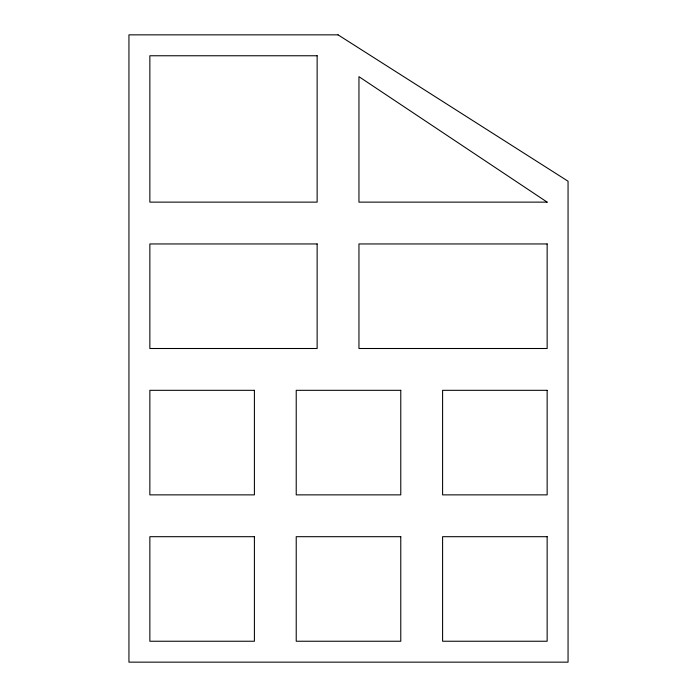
<?xml version="1.0" encoding="UTF-8"?>
<svg xmlns="http://www.w3.org/2000/svg" width="697" height="697" viewBox="0 0 697 697"><rect width="100%" height="100%" fill="white"/><g stroke="black" fill="none" stroke-linecap="round" stroke-linejoin="round"><path stroke-width="1.05" d="M338.045 34.85L128.945 34.85L128.945 662.15L568.055 662.15L568.055 181.22L338.045 34.85M317.135 55.76L149.855 55.76L149.855 202.13L317.135 202.13L317.135 55.76M547.145 202.13L358.955 202.13L358.955 76.67L547.145 202.13M317.135 243.95L149.855 243.95L149.855 348.5L317.135 348.5L317.135 243.95M547.145 243.95L358.955 243.95L358.955 348.5L547.145 348.5L547.145 243.95M254.405 390.32L149.855 390.32L149.855 494.87L254.405 494.87L254.405 390.32M400.775 390.32L296.225 390.32L296.225 494.87L400.775 494.87L400.775 390.32M547.145 390.32L442.595 390.32L442.595 494.87L547.145 494.87L547.145 390.32M254.405 536.69L149.855 536.69L149.855 641.24L254.405 641.24L254.405 536.69M400.775 536.69L296.225 536.69L296.225 641.24L400.775 641.24L400.775 536.69M547.145 536.69L442.595 536.69L442.595 641.24L547.145 641.24L547.145 536.69"/></g></svg>
